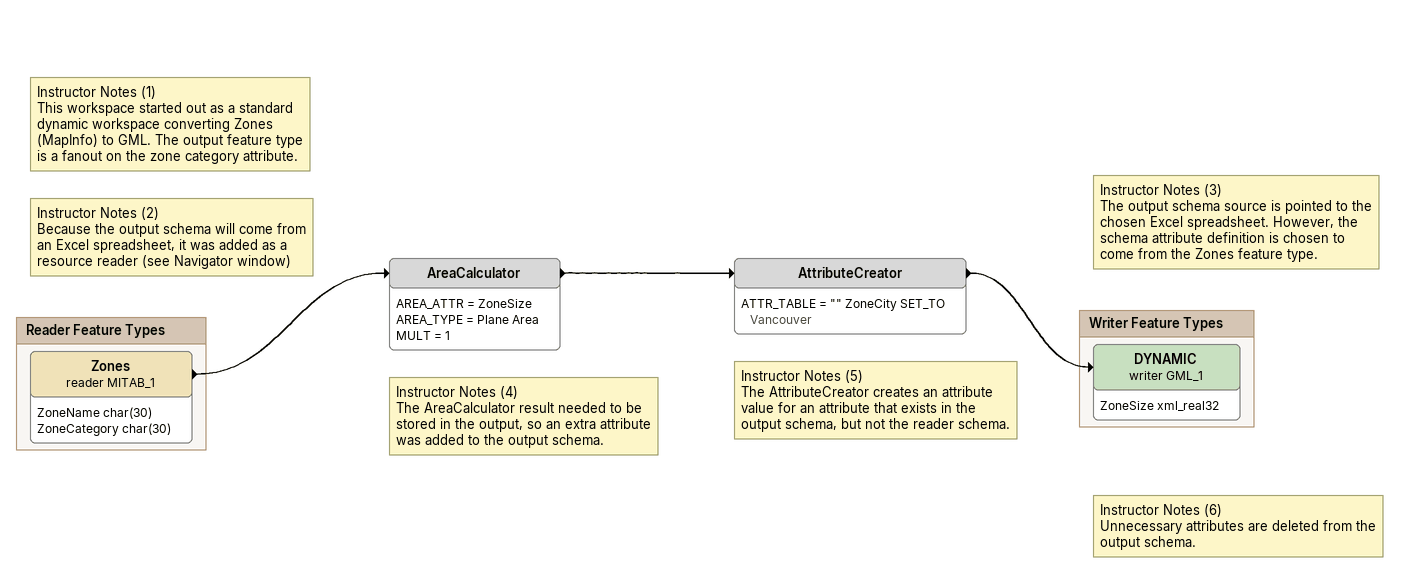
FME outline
Note: Instructor Notes (1) / This workspace started out as a standard dynamic workspace converting Zones (MapInfo) to GML. The output feature type is a fanout on the zone category attribute.
Note: Instructor Notes (2) / Because the output schema will come from an Excel spreadsheet, it was added as a resource reader (see Navigator window)
Note: Instructor Notes (4) / The AreaCalculator result needed to be stored in the output, so an extra attribute was added to the output schema.
AreaCalculator
    AREA_ATTR = ZoneSize
    AREA_TYPE = Plane Area
    MULT = 1
    -> AttributeCreator
Note: Instructor Notes (5) / The AttributeCreator creates an attribute value for an attribute that exists in the output schema, but not the reader schema.
Note: Instructor Notes (3) / The output schema source is pointed to the chosen Excel spreadsheet. However, the schema attribute definition is chosen to come from the Zones feature type.
Note: Instructor Notes (6) / Unnecessary attributes are deleted from the output schema.
AttributeCreator
    ATTR_TABLE = "" ZoneCity SET_TO Vancouver
    -> DYNAMIC (writer GML_1)

Bookmark: Reader Feature Types
Zones (reader MITAB_1)
    attributes: ZoneName char(30), ZoneCategory char(30)
    -> AreaCalculator

Bookmark: Writer Feature Types
DYNAMIC (writer GML_1)
    attributes: ZoneSize xml_real32
